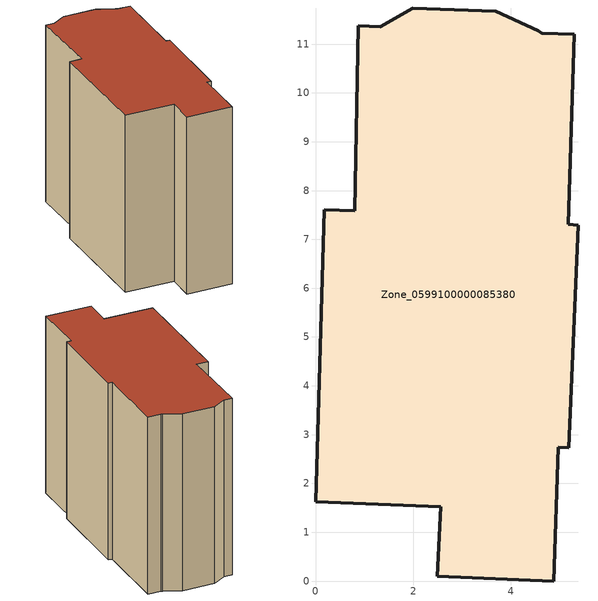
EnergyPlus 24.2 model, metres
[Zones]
Zone_0599100000085380
 floor ground (C_G): 4.63,11.22 5.3,11.2 5.17,7.31 5.38,7.29 5.18,2.73 4.97,2.74 4.88,0 2.49,0.1 2.56,1.52 0,1.62 0.18,7.61 0.8,7.59 0.87,11.37 1.32,11.36 1.99,11.74 3.69,11.67 4.56,11.27 z0
 wall outside (C_F): 0.8,7.59 0.18,7.61 0,1.62 2.56,1.52 2.49,0.1 4.88,0 4.97,2.74 5.18,2.73 5.38,7.29 5.17,7.31 5.3,11.2 4.63,11.22 4.56,11.27 3.69,11.67 1.99,11.74 1.32,11.36 0.87,11.37 0.8,7.59 z0:9.54
 roof outside (C_R): 4.63,11.22 4.56,11.27 3.69,11.67 1.99,11.74 1.32,11.36 0.87,11.37 0.8,7.59 0.18,7.61 0,1.62 2.56,1.52 2.49,0.1 4.88,0 4.97,2.74 5.18,2.73 5.38,7.29 5.17,7.31 5.3,11.2 z9.54
[BUILDING]
Pand.0599100000085380: North Axis=0; Terrain=City; Loads Convergence Tolerance Value=0.04; Temperature Convergence Tolerance Value=0.4; Solar Distribution=FullExterior; Maximum Number of Warmup Days=25; Minimum Number of Warmup Days=1
[Site:Location]
Rotterdam.The.Hague.AP_ZH_NLD Design_Conditions: Latitude=51.96; Longitude=4.45; Time Zone=1; Elevation=-4.5
[SITE:GROUNDTEMPERATURE:BUILDINGSURFACE]
18, 18, 18, 18, 18, 18, 18, 18, 18, 18, 18, 18
[MATERIAL] Thermal Absorptance=0.9; Solar Absorptance=0.7; Visible Absorptance=0.7
Name | Roughness | Thickness | Conductivity | Density | Specific Heat
G.TC.1946 | MediumSmooth | 0.15 | 1 | 540 | 1210
F.TC.1946 | Rough | 0.3 | 0.857143 | 1920 | 840
R.TC.1946 | MediumRough | 0.2 | 0.909091 | 1500 | 1000
[CONSTRUCTION]
C_G: G.TC.1946
C_F: F.TC.1946
C_R: R.TC.1946
[ZONE]
Zone_0599100000085380: Type=1; Multiplier=1; Ceiling Height=Autocalculate; Volume=Autocalculate; Floor Area=autocalculate; Part of Total Floor Area=Yes
[ZONEINFILTRATION:DESIGNFLOWRATE]
Infil_Zone_0599100000085380: Zone or ZoneList or Space or SpaceList=Zone_0599100000085380; Schedule=AlwaysOn; Design Flow Rate Calculation Method=Flow/Area; Flow Rate per Floor Area=0.003; Constant Term Coefficient=1; Temperature Term Coefficient=0; Velocity Term Coefficient=0; Velocity Squared Term Coefficient=0
[HVACTEMPLATE:ZONE:IDEALLOADSAIRSYSTEM]
Zone_0599100000085380: Maximum Heating Supply Air Temperature=50; Minimum Cooling Supply Air Temperature=13; Maximum Heating Supply Air Humidity Ratio=0.0156; Minimum Cooling Supply Air Humidity Ratio=0.0077; Heating Limit=NoLimit; Cooling Limit=NoLimit; Dehumidification Control Type=ConstantSensibleHeatRatio; Cooling Sensible Heat Ratio=0.7; Dehumidification Setpoint=60; Humidification Control Type=None; Humidification Setpoint=30; Outdoor Air Method=None; Outdoor Air Flow Rate per Person=0.00944; Outdoor Air Flow Rate per Zone Floor Area=0; Outdoor Air Flow Rate per Zone=0; Demand Controlled Ventilation Type=None; Outdoor Air Economizer Type=NoEconomizer; Heat Recovery Type=None; Sensible Heat Recovery Effectiveness=0.7; Latent Heat Recovery Effectiveness=0.65
[ZONECONTROL:THERMOSTAT]
ThermostatControl_Zone_0599100000085380: Zone or ZoneList=Zone_0599100000085380; Control Type Schedule=DualSetpointControlType; Control 1=Thermostat_Zone_0599100000085380; Temperature Difference Between Cutout And Setpoint=0
[THERMOSTATSETPOINT:DUALSETPOINT]
Thermostat_Zone_0599100000085380: Heating Setpoint Temperature Schedule=HeatingSetpoint_Zone_0599100000085380; Cooling Setpoint Temperature Schedule=CoolingSetpoint_Zone_0599100000085380
[SCHEDULE:COMPACT]
HeatingSetpoint_Zone_0599100000085380: Through: 12/31, For: AllDays, Until: 24:00, 21
CoolingSetpoint_Zone_0599100000085380: Through: 12/31, For: AllDays, Until: 24:00, 24
DualSetpointControlType: Through: 12/31, For: AllDays, Until: 24:00, 4
AlwaysOn: Through: 12/31, For: AllDays, Until: 24:00, 1
